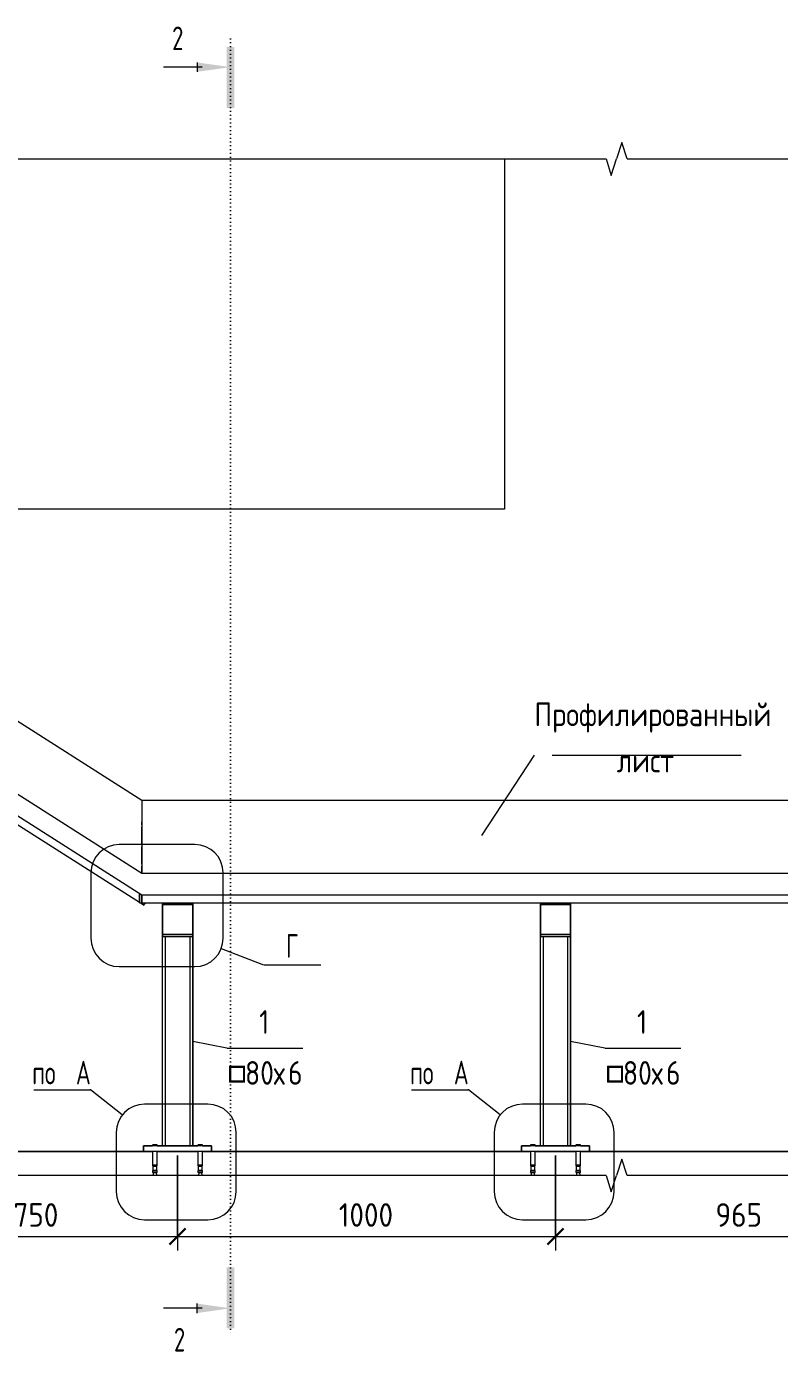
# Model space of a CAD drawing. Header units: millimetres. Extents: x 37710 to 88439, y -33428 to 33849.
# Drawn here: x 67563 to 69555, y -1329 to 2177 of the extents above; entities that cross this region are included whole.
import ezdxf

# ---------------------------------------------------------------- set-up
doc = ezdxf.new("R2010")
doc.units = ezdxf.units.MM
doc.linetypes.add('04 Пунктир 10мм', pattern=[10, 0, -10])
for name, color, linetype, lineweight in [('AA_Dim', 7, 'Continuous', 9), ('AA_Dim-25', 7, 'Continuous', 9), ('AA_Oformlenie', 7, 'Continuous', 9), ('AA_Razrez', 7, 'Continuous', 9), ('AA_Vinoska', 7, 'Continuous', 9), ('AF_Balki', 7, 'Continuous', 20), ('AF_Pokritie', 7, 'Continuous', 9), ('AF_Stena_Опалубка', 253, 'Continuous', 20), ('Gen_Fragment', 7, 'Continuous', 9), ('KR_Colonna_KG', 7, 'Continuous', 20), ('KR_Detal', 7, 'Continuous', 20)]:
    doc.layers.add(name, color=color, linetype=linetype, lineweight=lineweight)
doc.styles.add('ISOCPEUR_1', font='isocpeur.ttf', dxfattribs={"width": 0.9, "height": 62.5})
doc.styles.add('ISOCPEUR_2', font='isocpeur.ttf', dxfattribs={"width": 0.85, "height": 62.5})
doc.styles.add('ISOCPEUR_3', font='isocpeur.ttf', dxfattribs={"width": 0.85, "height": 62.5})
doc.styles.add('ISOCPEUR_4', font='isocpeur.ttf', dxfattribs={"width": 0.7, "height": 62.5})
doc.dimstyles.new('01_Точн_3_знака__непрозр__1', dxfattribs={"dimscale": 304.8, "dimtxt": 62.248823, "dimasz": 0.139436, "dimexe": 0.123031, "dimexo": 0.082021, "dimgap": 0.020505, "dimtad": 1, "dimdec": 3, "dimrnd": 0.001, "dimdsep": 46, "dimtxsty": 'ISOCPEUR_1', "dimblk1": 'OBLIQUE', "dimblk2": 'OBLIQUE', "dimsah": 1, "dimcen": 0.09, "dimdle": 0.123031, "dimazin": 0, "dimtfac": 1, "dimtdec": 4, "dimtix": 1, "dimtmove": 0, "dimatfit": 3, "dimfxl": 1, "dimtvp": 1, "dimtfill": 1, "dimtolj": 1, "dimtzin": 0, "dimlwd": 18, "dimlwe": 18, "dimarcsym": 2})

# ---------------------------------------------------------------- blocks, each defined once
blk = doc.blocks.new('243_Профиль гнутый сварной квадратный _НесКол_2ур_ - 80х6-3831528-Разрез 1 Опл1')
at = {"layer": 'KR_Colonna_KG', "lineweight": 9}
for p, q in [((-42573.1, -231), (-42573.1, -785)), ((-42507.1, -785), (-42507.1, -231))]:
    blk.add_line(p, q, dxfattribs=at)
blk = doc.blocks.new('354_Прокат Лист _НесКаркас_РабПлоск_ - 354_Прокат Лист _НесКаркас_РабПлоск_-3812820-Разрез 1 Опл1')
at = {"layer": 'AF_Balki'}
for p, q in [((-44130.1, -785), (-44130.1, -800)), ((-44130.1, -800), (-44130.1, -785)), ((-44130.1, -785), (-44106.1, -785)), ((-43950.1, -785), (-44130.1, -785)), ((-44106.1, -800), (-44130.1, -800)), ((-43950.1, -800), (-44130.1, -800)), ((-44094.1, -785), (-43986.1, -785)), ((-43986.1, -800), (-44094.1, -800)), ((-43974.1, -785), (-43950.1, -785)), ((-43950.1, -800), (-43974.1, -800)), ((-43950.1, -785), (-43950.1, -800)), ((-43950.1, -800), (-43950.1, -785))]:
    blk.add_line(p, q, dxfattribs=at)
blk = doc.blocks.new('354_Анкер клиновой _СоедНесК_РабПлоск_ - M12x120_20-V40-Разрез 1 Опл1')
at = {"layer": 'KR_Detal'}
for p, q in [((-42486.1, -782.5), (-42486.1, -785)), ((-42486.1, -782.5), (-42474.1, -782.5)), ((-42486.1, -800), (-42486.1, -835.9)), ((-42478.8, -782.5), (-42485.9, -782.5)), ((-42474.3, -782.5), (-42478.5, -782.5)), ((-42474.1, -785), (-42474.1, -782.5)), ((-42474.1, -835.9), (-42474.1, -800)), ((-42486.1, -835.9), (-42485.5, -838.3)), ((-42479, -835.9), (-42486.1, -835.9)), ((-42486.1, -835.9), (-42474.1, -835.9)), ((-42485.5, -838.3), (-42485.5, -850.5)), ((-42474.7, -838.3), (-42485.5, -838.3)), ((-42485.5, -838.3), (-42474.7, -838.3)), ((-42474.1, -835.9), (-42478.8, -835.9)), ((-42474.7, -838.3), (-42474.1, -835.9)), ((-42474.7, -850.5), (-42474.7, -838.3)), ((-42486.1, -850.5), (-42486.1, -855.3)), ((-42486.1, -850.5), (-42474.1, -850.5)), ((-42474.1, -855.3), (-42486.1, -855.3)), ((-42478.8, -850.5), (-42485.9, -850.5)), ((-42485.9, -855.3), (-42478.8, -855.3)), ((-42478.8, -850.5), (-42485.3, -850.5)), ((-42485.3, -850.5), (-42478.8, -850.5)), ((-42484.3, -855.3), (-42484.8, -863.1)), ((-42484.1, -855.3), (-42479, -855.3)), ((-42479, -855.3), (-42484.1, -855.3)), ((-42478.8, -855.3), (-42476, -855.3)), ((-42476, -855.3), (-42478.8, -855.3)), ((-42474.8, -850.5), (-42478.7, -850.5)), ((-42478.7, -850.5), (-42474.8, -850.5)), ((-42474.3, -850.5), (-42478.5, -850.5)), ((-42478.5, -855.3), (-42474.3, -855.3)), ((-42475.3, -863.1), (-42475.9, -855.3)), ((-42474.1, -855.3), (-42474.1, -850.5))]:
    blk.add_line(p, q, dxfattribs=at)
blk = doc.blocks.new('354_Анкер клиновой _СоедНесК_РабПлоск_ - M12x120_20-3789180-Разрез 1 Опл1')
at = {"layer": 'KR_Detal'}
for p, q in [((-43986.1, -782.5), (-43986.1, -785)), ((-43986.1, -782.5), (-43974.1, -782.5)), ((-43986.1, -800), (-43986.1, -835.9)), ((-43974.3, -782.5), (-43985.9, -782.5)), ((-43974.1, -785), (-43974.1, -782.5)), ((-43974.1, -835.9), (-43974.1, -800)), ((-43986.1, -835.9), (-43985.5, -838.3)), ((-43974.1, -835.9), (-43986.1, -835.9)), ((-43986.1, -835.9), (-43974.1, -835.9)), ((-43985.5, -838.3), (-43985.5, -850.5)), ((-43974.7, -838.3), (-43985.5, -838.3)), ((-43985.5, -838.3), (-43974.7, -838.3)), ((-43974.7, -838.3), (-43974.1, -835.9)), ((-43974.7, -850.5), (-43974.7, -838.3)), ((-43986.1, -850.5), (-43986.1, -855.3)), ((-43986.1, -850.5), (-43974.1, -850.5)), ((-43974.1, -855.3), (-43986.1, -855.3)), ((-43974.3, -850.5), (-43985.9, -850.5)), ((-43985.9, -855.3), (-43974.3, -855.3)), ((-43974.8, -850.5), (-43985.3, -850.5)), ((-43985.3, -850.5), (-43974.8, -850.5)), ((-43984.3, -855.3), (-43984.8, -863.1)), ((-43984.1, -855.3), (-43976, -855.3)), ((-43976, -855.3), (-43984.1, -855.3)), ((-43975.3, -863.1), (-43975.9, -855.3)), ((-43974.1, -855.3), (-43974.1, -850.5))]:
    blk.add_line(p, q, dxfattribs=at)
blk = doc.blocks.new('354_Анкер клиновой _СоедНесК_РабПлоск_ - M12x120_20-V41-Разрез 1 Опл1')
at = {"layer": 'KR_Detal'}
for p, q in [((-42486.1, -782.5), (-42486.1, -785)), ((-42486.1, -800), (-42486.1, -835.9)), ((-42478.8, -782.5), (-42485.9, -782.5)), ((-42485.9, -782.5), (-42478.8, -782.5)), ((-42474.3, -782.5), (-42478.5, -782.5)), ((-42478.5, -782.5), (-42474.3, -782.5)), ((-42474.1, -785), (-42474.1, -782.5)), ((-42474.1, -835.9), (-42474.1, -800)), ((-42486.1, -835.9), (-42485.5, -838.3)), ((-42479, -835.9), (-42486.1, -835.9)), ((-42486.1, -835.9), (-42479, -835.9)), ((-42485.5, -838.3), (-42485.5, -850.5)), ((-42474.7, -838.3), (-42485.5, -838.3)), ((-42485.5, -838.3), (-42474.7, -838.3)), ((-42474.1, -835.9), (-42478.8, -835.9)), ((-42478.8, -835.9), (-42474.1, -835.9)), ((-42474.7, -838.3), (-42474.1, -835.9)), ((-42474.7, -850.5), (-42474.7, -838.3)), ((-42486.1, -850.5), (-42486.1, -855.3)), ((-42478.8, -850.5), (-42485.9, -850.5)), ((-42485.9, -850.5), (-42478.8, -850.5)), ((-42478.8, -855.3), (-42485.9, -855.3)), ((-42485.9, -855.3), (-42478.8, -855.3)), ((-42478.8, -850.5), (-42485.3, -850.5)), ((-42485.3, -850.5), (-42478.8, -850.5)), ((-42484.3, -855.3), (-42484.8, -863.1)), ((-42484.1, -855.3), (-42479, -855.3)), ((-42479, -855.3), (-42484.1, -855.3)), ((-42478.8, -855.3), (-42476, -855.3)), ((-42476, -855.3), (-42478.8, -855.3)), ((-42474.8, -850.5), (-42478.7, -850.5)), ((-42478.7, -850.5), (-42474.8, -850.5)), ((-42474.3, -850.5), (-42478.5, -850.5)), ((-42478.5, -850.5), (-42474.3, -850.5)), ((-42474.3, -855.3), (-42478.5, -855.3)), ((-42478.5, -855.3), (-42474.3, -855.3)), ((-42475.3, -863.1), (-42475.9, -855.3)), ((-42474.1, -855.3), (-42474.1, -850.5))]:
    blk.add_line(p, q, dxfattribs=at)
blk = doc.blocks.new('354_Анкер клиновой _СоедНесК_РабПлоск_ - M12x120_20-V36-Разрез 1 Опл1')
at = {"layer": 'KR_Detal'}
for p, q in [((-43986.1, -782.5), (-43986.1, -785)), ((-43986.1, -800), (-43986.1, -835.9)), ((-43974.3, -782.5), (-43985.9, -782.5)), ((-43985.9, -782.5), (-43974.3, -782.5)), ((-43974.1, -785), (-43974.1, -782.5)), ((-43974.1, -835.9), (-43974.1, -800)), ((-43986.1, -835.9), (-43985.5, -838.3)), ((-43974.1, -835.9), (-43986.1, -835.9)), ((-43986.1, -835.9), (-43974.1, -835.9)), ((-43985.5, -838.3), (-43985.5, -850.5)), ((-43974.7, -838.3), (-43985.5, -838.3)), ((-43985.5, -838.3), (-43974.7, -838.3)), ((-43974.7, -838.3), (-43974.1, -835.9)), ((-43974.7, -850.5), (-43974.7, -838.3)), ((-43986.1, -850.5), (-43986.1, -855.3)), ((-43974.3, -850.5), (-43985.9, -850.5)), ((-43985.9, -850.5), (-43974.3, -850.5)), ((-43974.3, -855.3), (-43985.9, -855.3)), ((-43985.9, -855.3), (-43974.3, -855.3)), ((-43974.8, -850.5), (-43985.3, -850.5)), ((-43985.3, -850.5), (-43974.8, -850.5)), ((-43984.3, -855.3), (-43984.8, -863.1)), ((-43984.1, -855.3), (-43976, -855.3)), ((-43976, -855.3), (-43984.1, -855.3)), ((-43975.3, -863.1), (-43975.9, -855.3)), ((-43974.1, -855.3), (-43974.1, -850.5))]:
    blk.add_line(p, q, dxfattribs=at)
blk = doc.blocks.new('253_Профиль гнутый сварной квадратный _НесКаркас_Балка_ - 80х6-3860705-Разрез 1 Опл1')
at = {"layer": 'AF_Balki'}
for p, q in [((-42580.1, -142), (-42580.1, -145.4)), ((-42580.1, -142), (-42580.1, -225)), ((-42500.1, -145.4), (-42580.1, -145.4)), ((-42580.1, -145.4), (-42580.1, -225)), ((-42500.1, -225), (-42500.1, -142)), ((-42500.1, -142), (-42500.1, -145.4)), ((-42500.1, -225), (-42500.1, -145.4))]:
    blk.add_line(p, q, dxfattribs=at)
blk = doc.blocks.new('354_Прокат Лист _НесКаркас_РабПлоск_ - 354_Прокат Лист _НесКаркас_РабПлоск_-V53-Разрез 1 Опл1')
at = {"layer": 'AF_Balki'}
for p, q in [((-42580.1, -225), (-42580.1, -231)), ((-42580.1, -231), (-42580.1, -225)), ((-42580.1, -231), (-42500.1, -231)), ((-42580.1, -231), (-42500.1, -231)), ((-42500.1, -225), (-42500.1, -231)), ((-42500.1, -231), (-42500.1, -225))]:
    blk.add_line(p, q, dxfattribs=at)
blk = doc.blocks.new('354_Прокат Лист _НесКаркас_РабПлоск_ - 354_Прокат Лист _НесКаркас_РабПлоск_-V55-Разрез 1 Опл1')
at = {"layer": 'AF_Balki'}
for p, q in [((-42632.2, -142), (-42634.1, -144.9)), ((-42634.1, -144.9), (-42629, -148.1)), ((-42629, -148.1), (-42625.1, -142))]:
    blk.add_line(p, q, dxfattribs=at)
blk = doc.blocks.new('354_Прокат Лист _НесКаркас_РабПлоск_ - 354_Прокат Лист _НесКаркас_РабПлоск_-V57-Разрез 1 Опл1')
at = {"layer": 'AF_Balki'}
for p, q in [((-42635.1, 58.7), (-42635.1, 18.9)), ((-42635.1, 54.3), (-42635.1, 58.7)), ((-42635.1, 14.6), (-42635.1, 54.3)), ((-42635.1, 18.9), (-42635.1, 14.6))]:
    blk.add_line(p, q, dxfattribs=at)
blk = doc.blocks.new('354_Прокат Лист _НесКаркас_РабПлоск_ - 354_Прокат Лист _НесКаркас_РабПлоск_-V58-Разрез 1 Опл1')
at = {"layer": 'AF_Balki'}
for p, q in [((-42635.1, -45.7), (-42635.1, -64)), ((-42635.1, -50.1), (-42635.1, -45.7)), ((-42635.1, -64), (-42635.1, -50.1))]:
    blk.add_line(p, q, dxfattribs=at)
blk = doc.blocks.new('354_Прокат Лист _НесКаркас_РабПлоск_ - 354_Прокат Лист _НесКаркас_РабПлоск_-V59-Разрез 1 Опл1')
at = {"layer": 'AF_Balki'}
for p, q in [((-42641.1, -137.7), (-42641.1, -117.2)), ((-42641.1, -117.2), (-42641.1, -142)), ((-42641.1, -142), (-42641.1, -137.7)), ((-42635.1, -121), (-42635.1, -137.7)), ((-42635.1, -142), (-42635.1, -121)), ((-42635.1, -137.7), (-42635.1, -142)), ((-42641.1, -142), (-42635.1, -142))]:
    blk.add_line(p, q, dxfattribs=at)
blk = doc.blocks.new('354_Прокат Лист _НесКаркас_РабПлоск_ - 354_Прокат Лист _НесКаркас_РабПлоск_-V61-Разрез 1 Опл1')
at = {"layer": 'AF_Balki'}
for p, q in [((-42580.1, -146.1), (-42580.1, -145.4)), ((-42580.1, -145.4), (-42500.1, -145.4)), ((-42580.1, -225.6), (-42580.1, -146.1)), ((-42580.1, -146.1), (-42500.1, -146.1)), ((-42500.1, -145.4), (-42500.1, -146.1)), ((-42500.1, -146.1), (-42500.1, -225.6)), ((-42500.1, -225.6), (-42580.1, -225.6))]:
    blk.add_line(p, q, dxfattribs=at)
blk = doc.blocks.new('011_Прямоугольник обрыва _ЭлУзла_ - 011_Прямоугольник обрыва _ЭлУзла_-3837963-Разрез 1 Опл1')
at = {"layer": 'AA_Oformlenie'}
for p, q in [((-44557.8, 1826.2), (-41406.4, 1826.2)), ((-41350.8, 1826.2), (-38200.1, 1826.2)), ((-41406.4, -863.1), (-44557.8, -863.1)), ((-38200.1, -863.1), (-41350.8, -863.1))]:
    blk.add_line(p, q, dxfattribs=at)
blk = doc.blocks.new('DIMBLOCK37-Разрез 1 Опл1')
at = {"layer": 'AA_Dim-25', "lineweight": 18}
for p, q in [((67212.7, -810), (67212.7, -1061.9)), ((67212.7, -1024.4), (67212.7, -810)), ((67962.7, -810), (67962.7, -1061.9)), ((67962.7, -1024.4), (67962.7, -810)), ((67212.7, -1024.4), (67962.7, -1024.4))]:
    blk.add_line(p, q, dxfattribs=at)
at = {"layer": 'AA_Dim-25', "lineweight": 30}
for p, q in [((67212.7, -1024.4), (67234, -1003.2)), ((67962.7, -1024.4), (67984, -1003.2)), ((67212.7, -1024.4), (67191.5, -1045.7)), ((67962.7, -1024.4), (67941.5, -1045.7))]:
    blk.add_line(p, q, dxfattribs=at)
at = {"layer": 'AA_Dim-25', "color": 0, "lineweight": 18, "insert": (67528.4, -936.5), "char_height": 62.5, "width": 142.215, "attachment_point": 1, "line_spacing_factor": 1.149209, "style": 'ISOCPEUR_1', "bg_fill": 3, "box_fill_scale": 1.25, "bg_fill_color": 256, "bg_fill_true_color": 13158600, "bg_fill_transparency": 0}
blk.add_mtext('750', dxfattribs=at)
blk = doc.blocks.new('_Oblique')
at = {"color": 0, "linetype": 'ByBlock', "lineweight": -2}
blk.add_line((-0.5, -0.5), (0.5, 0.5), dxfattribs=at)
blk = doc.blocks.new('DIMBLOCK38-Разрез 1 Опл1')
at = {"layer": 'AA_Dim-25', "lineweight": 18}
for p, q in [((67962.7, -810), (67962.7, -1061.9)), ((67962.7, -1024.4), (67962.7, -810)), ((68962.7, -810), (68962.7, -1061.9)), ((68962.7, -1024.4), (68962.7, -810)), ((67962.7, -1024.4), (68962.7, -1024.4))]:
    blk.add_line(p, q, dxfattribs=at)
at = {"layer": 'AA_Dim-25', "lineweight": 30}
for p, q in [((67962.7, -1024.4), (67984, -1003.2)), ((68962.7, -1024.4), (68984, -1003.2)), ((67962.7, -1024.4), (67941.5, -1045.7)), ((68962.7, -1024.4), (68941.5, -1045.7))]:
    blk.add_line(p, q, dxfattribs=at)
at = {"layer": 'AA_Dim-25', "color": 0, "lineweight": 18, "insert": (68389.1, -936.5), "char_height": 62.5, "width": 176.691, "attachment_point": 1, "line_spacing_factor": 1.149209, "style": 'ISOCPEUR_1', "bg_fill": 3, "box_fill_scale": 1.25, "bg_fill_color": 256, "bg_fill_true_color": 13158600, "bg_fill_transparency": 0}
blk.add_mtext('1000', dxfattribs=at)
blk = doc.blocks.new('DIMBLOCK39-Разрез 1 Опл1')
at = {"layer": 'AA_Dim-25', "lineweight": 18}
for p, q in [((68962.7, -810), (68962.7, -1061.9)), ((68962.7, -1024.4), (68962.7, -810)), ((68962.7, -1024.4), (69927.7, -1024.4)), ((69927.7, -1019.4), (69927.7, -1061.9)), ((69927.7, -1024.4), (69927.7, -1019.4))]:
    blk.add_line(p, q, dxfattribs=at)
at = {"layer": 'AA_Dim-25', "lineweight": 30}
for p, q in [((68962.7, -1024.4), (68984, -1003.2)), ((69927.7, -1024.4), (69949, -1003.2)), ((68962.7, -1024.4), (68941.5, -1045.7)), ((69927.7, -1024.4), (69906.5, -1045.7))]:
    blk.add_line(p, q, dxfattribs=at)
at = {"layer": 'AA_Dim-25', "color": 0, "lineweight": 18, "insert": (69385.9, -936.5), "char_height": 62.5, "width": 142.215, "attachment_point": 1, "line_spacing_factor": 1.149209, "style": 'ISOCPEUR_1', "bg_fill": 3, "box_fill_scale": 1.25, "bg_fill_color": 256, "bg_fill_true_color": 13158600, "bg_fill_transparency": 0}
blk.add_mtext('965', dxfattribs=at)
blk = doc.blocks.new('044_М_Универсальная с полкой - Марка-3031129-Разрез 1 Опл1')
at = {"layer": 'AA_Vinoska'}
blk.add_line((-41549.3, 248.7), (-41049.3, 248.7), dxfattribs=at)
blk = doc.blocks.new('Вид узла - Номер узла 6мм-393529-Разрез 1 Опл1')
at = {"layer": 'Gen_Fragment'}
blk.add_line((-39323.4, -653.9), (-39173.4, -653.9), dxfattribs=at)
blk = doc.blocks.new('043_М_КолонныКМ - Позиция_дп8-3816201-Разрез 1 Опл1')
at = {"layer": 'AA_Vinoska'}
blk.add_line((-43908.9, -151.5), (-43708.9, -151.5), dxfattribs=at)
blk = doc.blocks.new('Разрез - Номер узла_ сзади-394133-Разрез 1 Опл1')
at = {"layer": 'AA_Razrez'}
for points in [[(-42390, -1106.4), (-42409.9, -1106.4), (-42409.9, -1267.8), (-42390, -1267.8)], [(-42488.4, -1202.3), (-42488.4, -1227.1), (-42400.1, -1214.7)]]:
    blk.add_hatch(color=256, dxfattribs=at).paths.add_polyline_path(points)
for p, q in [((-42475.1, -1214.7), (-42577.5, -1214.7)), ((-42488.4, -1227.1), (-42488.4, -1202.3))]:
    blk.add_line(p, q, dxfattribs=at)
blk = doc.blocks.new('Разрез - Номер узла_ спереди-394134-Разрез 1 Опл1')
at = {"layer": 'AA_Razrez'}
for points in [[(-42390, 1961), (-42409.9, 1961), (-42409.9, 2122.4), (-42390, 2122.4)], [(-42488.4, 2056.8), (-42488.4, 2081.6), (-42400.1, 2069.2)]]:
    blk.add_hatch(color=256, dxfattribs=at).paths.add_polyline_path(points)
for p, q in [((-42475.1, 2069.2), (-42577.5, 2069.2)), ((-42488.4, 2081.6), (-42488.4, 2056.8))]:
    blk.add_line(p, q, dxfattribs=at)

msp = doc.modelspace()

# ---------------------------------------------------------------- linework, layer by layer
at = {"layer": 'AA_Vinoska'}
for p, q in [((69137.9297, 1869.479), (69123.8525, 1826.154)), ((69152.0068, 1826.154), (69137.9297, 1869.479)), ((69096.3525, 1826.154), (69110.1025, 1782.8527)), ((69110.1025, 1782.8527), (69123.8525, 1826.154)), ((68767.649, 36.2916), (68906.7687, 248.7081)), ((68002.7047, -508), (68093.3119, -525.9589)), ((69002.7047, -508), (69093.3119, -525.9589)), ((69137.9297, -819.8071), (69123.8525, -863.1322)), ((69152.0068, -863.1322), (69137.9297, -819.8071)), ((69096.3525, -863.1322), (69110.1025, -906.4335)), ((69110.1025, -906.4335), (69123.8525, -863.1322))]:
    msp.add_line(p, q, dxfattribs=at)
at = {"layer": 'AF_Balki'}
for p, q in [((67264.3349, 240.055), (67861.7047, -140.4761)), ((67867.7047, 54.3242), (67867.7047, 58.6927)), ((67867.7047, 58.6927), (67867.7047, 18.932)), ((67867.7047, 14.5634), (67867.7047, 54.3242)), ((67867.7047, 54.2798), (67867.7047, 50.785)), ((67867.7047, 22.4712), (67867.7047, 54.2798)), ((67867.7047, 50.785), (67867.7047, 18.9764)), ((67867.7047, 18.9764), (67867.7047, 22.4712)), ((67867.7047, 18.932), (67867.7047, 14.5634)), ((67867.7047, 2.127), (67867.7047, 6.4956)), ((67867.7047, 6.4956), (67867.7047, -33.2651)), ((67867.7047, -37.6337), (67867.7047, 2.127)), ((67867.7047, 2.0827), (67867.7047, -1.4122)), ((67867.7047, -29.7259), (67867.7047, 2.0827)), ((67867.7047, -1.4122), (67867.7047, -33.2208)), ((67867.7047, -33.2208), (67867.7047, -29.7259)), ((67867.7047, -33.2651), (67867.7047, -37.6337)), ((67867.7047, -50.0701), (67867.7047, -45.7016)), ((67867.7047, -45.7016), (67867.7047, -64.0067)), ((67867.7047, -64.0067), (67867.7047, -50.0701)), ((67867.7047, -50.1145), (67867.7047, -53.6093)), ((67867.7047, -64.0067), (67867.7047, -50.1145)), ((67867.7047, -53.6093), (67867.7047, -64.0067)), ((67867.7047, -142.0251), (67867.7047, -121.0067)), ((67867.7047, -121.0067), (67867.7047, -137.6566)), ((67867.7047, -121.0067), (67867.7047, -137.6122)), ((67867.7047, -134.1174), (67867.7047, -121.0067)), ((67867.7047, -137.6122), (67867.7047, -134.1174)), ((67867.7047, -137.6566), (67867.7047, -142.0251)), ((67864.1364, -142.0251), (67868.6795, -144.9191)), ((67867.7047, -142.0251), (72022.7047, -142.0251)), ((67870.523, -142.0251), (67868.6795, -144.9191)), ((67868.6795, -144.9191), (67870.523, -142.0251)), ((68922.7047, -142.0251), (68922.7047, -224.9607)), ((68922.7047, -142.0279), (68922.7047, -145.4393)), ((69002.7047, -145.4393), (68922.7047, -145.4393)), ((68922.7047, -145.4393), (68922.7047, -224.9607)), ((69002.7047, -224.9607), (69002.7047, -142.0251)), ((69002.7047, -142.0279), (69002.7047, -145.4393)), ((69002.7047, -224.9607), (69002.7047, -145.4393))]:
    msp.add_line(p, q, dxfattribs=at)
at = {"layer": 'AF_Pokritie'}
for p, q in [((66272.7047, 1145.9), (67867.7047, 129.4596)), ((67867.7047, -64.0067), (66272.7047, 952.4336)), ((66272.7047, 895.4336), (67867.7047, -121.0067)), ((67867.7047, 129.4596), (72172.7047, 129.4596)), ((72172.7047, -64.0067), (67867.7047, -64.0067)), ((67867.7047, -121.0067), (72172.7047, -121.0067))]:
    msp.add_line(p, q, dxfattribs=at)
at = {"layer": 'AF_Pokritie', "lineweight": 20}
for p, q in [((67867.7047, 129.4596), (67867.7047, -64.0067)), ((67867.7047, 64.6732), (67867.7047, 72.4596)), ((67867.7047, 12.4562), (67867.7047, 59.4872)), ((67867.7047, -39.7599), (67867.7047, 7.2771)), ((67867.7047, -64.0067), (67867.7047, -44.9259))]:
    msp.add_line(p, q, dxfattribs=at)
at = {"layer": 'AF_Stena_Опалубка'}
for p, q in [((68827.7047, 1826.154), (68827.7047, 900)), ((68827.7047, 900), (67057.7047, 900)), ((71822.7047, -800), (65945.0003, -800)), ((67278.7047, -800), (67896.7047, -800)), ((67908.7047, -800), (68016.7047, -800)), ((68028.7047, -800), (68896.7047, -800)), ((68908.7047, -800), (69016.7047, -800)), ((69028.7047, -800), (69896.7047, -800))]:
    msp.add_line(p, q, dxfattribs=at)
at = {"layer": 'Gen_Fragment'}
for p, q in [((68008.313, 12.4548), (67808.5353, 12.4548)), ((67733.5353, -62.5452), (67733.5353, -235.618)), ((68083.313, -235.618), (68083.313, -62.5452)), ((68078.2447, -262.7208), (68189.8517, -305.9754)), ((67808.5353, -310.618), (68008.313, -310.618)), ((68189.8517, -305.9754), (68190.346, -305.9754)), ((67732.1719, -636.9466), (67730.8275, -636.9466)), ((67816.3054, -703.1173), (67732.1719, -636.9466)), ((68732.1719, -636.9466), (68730.8275, -636.9466)), ((68816.3054, -703.1173), (68732.1719, -636.9466)), ((68042.8674, -674.4824), (67875.2569, -674.4824)), ((69042.8674, -674.4824), (68875.2569, -674.4824))]:
    msp.add_line(p, q, dxfattribs=at)
for centre, start, end in [((67808.5353, -62.5452), 90, 180), ((68008.313, -62.5452), 0, 90), ((67808.5353, -235.618), 180, 270), ((68008.313, -235.618), 270, 0), ((67875.2569, -749.4824), 90, 180), ((68042.8674, -749.4824), 0, 90), ((68875.2569, -749.4824), 90, 180), ((69042.8674, -749.4824), 0, 90)]:
    msp.add_arc(centre, 75, start, end, dxfattribs=at)
at = {"layer": 'KR_Colonna_KG'}
for p, q in [((68002.7047, -231), (67922.7047, -231)), ((67922.7047, -231), (68002.7047, -231)), ((67922.7047, -785), (67922.7047, -231)), ((67922.7047, -785), (67922.7047, -231)), ((67996.7047, -231), (67928.7047, -231)), ((67928.7047, -231), (67996.7047, -231)), ((68002.7047, -231), (68002.7047, -785)), ((68002.7047, -785), (68002.7047, -231)), ((69002.7047, -231), (68922.7047, -231)), ((68922.7047, -231), (69002.7047, -231)), ((68922.7047, -785), (68922.7047, -231)), ((68922.7047, -785), (68922.7047, -231)), ((68996.7047, -231), (68928.7047, -231)), ((68928.7047, -231), (68996.7047, -231)), ((69002.7047, -231), (69002.7047, -785)), ((69002.7047, -785), (69002.7047, -231)), ((68002.7047, -785), (67922.7047, -785)), ((67922.7047, -785), (68002.7047, -785)), ((67996.7047, -785), (67928.7047, -785)), ((67928.7047, -785), (67996.7047, -785)), ((69002.7047, -785), (68922.7047, -785)), ((68922.7047, -785), (69002.7047, -785)), ((68996.7047, -785), (68928.7047, -785)), ((68928.7047, -785), (68996.7047, -785))]:
    msp.add_line(p, q, dxfattribs=at)

# ---------------------------------------------------------------- block references
at = {"layer": 'AA_Oformlenie'}
msp.add_blockref('011_Прямоугольник обрыва _ЭлУзла_ - 011_Прямоугольник обрыва _ЭлУзла_-3837963-Разрез 1 Опл1', (110502.7663, 0), dxfattribs=at)
at = {"layer": 'AA_Razrez'}
for name in ['Разрез - Номер узла_ спереди-394134-Разрез 1 Опл1', 'Разрез - Номер узла_ сзади-394133-Разрез 1 Опл1']:
    msp.add_blockref(name, (110502.7663, 0), dxfattribs=at)
at = {"layer": 'AA_Vinoska'}
for name, p in [('044_М_Универсальная с полкой - Марка-3031129-Разрез 1 Опл1', (110502.7663, 0)), ('043_М_КолонныКМ - Позиция_дп8-3816201-Разрез 1 Опл1', (112002.7663, -374.5)), ('043_М_КолонныКМ - Позиция_дп8-3816201-Разрез 1 Опл1', (113002.7663, -374.5))]:
    msp.add_blockref(name, p, dxfattribs=at)
at = {"layer": 'AF_Balki'}
for name, p in [('354_Прокат Лист _НесКаркас_РабПлоск_ - 354_Прокат Лист _НесКаркас_РабПлоск_-V57-Разрез 1 Опл1', (110502.7663, 0)), ('354_Прокат Лист _НесКаркас_РабПлоск_ - 354_Прокат Лист _НесКаркас_РабПлоск_-V57-Разрез 1 Опл1', (110502.7663, -52.1971)), ('354_Прокат Лист _НесКаркас_РабПлоск_ - 354_Прокат Лист _НесКаркас_РабПлоск_-V58-Разрез 1 Опл1', (110502.7663, 0)), ('354_Прокат Лист _НесКаркас_РабПлоск_ - 354_Прокат Лист _НесКаркас_РабПлоск_-V59-Разрез 1 Опл1', (110502.7663, 0)), ('354_Прокат Лист _НесКаркас_РабПлоск_ - 354_Прокат Лист _НесКаркас_РабПлоск_-V55-Разрез 1 Опл1', (110502.7663, 0)), ('253_Профиль гнутый сварной квадратный _НесКаркас_Балка_ - 80х6-3860705-Разрез 1 Опл1', (110502.7663, 0)), ('354_Прокат Лист _НесКаркас_РабПлоск_ - 354_Прокат Лист _НесКаркас_РабПлоск_-V61-Разрез 1 Опл1', (110502.7663, 0)), ('354_Прокат Лист _НесКаркас_РабПлоск_ - 354_Прокат Лист _НесКаркас_РабПлоск_-V61-Разрез 1 Опл1', (111502.7663, 0)), ('354_Прокат Лист _НесКаркас_РабПлоск_ - 354_Прокат Лист _НесКаркас_РабПлоск_-V53-Разрез 1 Опл1', (110502.7663, 0)), ('354_Прокат Лист _НесКаркас_РабПлоск_ - 354_Прокат Лист _НесКаркас_РабПлоск_-V53-Разрез 1 Опл1', (111502.7663, 0)), ('354_Прокат Лист _НесКаркас_РабПлоск_ - 354_Прокат Лист _НесКаркас_РабПлоск_-3812820-Разрез 1 Опл1', (112002.7663, 0)), ('354_Прокат Лист _НесКаркас_РабПлоск_ - 354_Прокат Лист _НесКаркас_РабПлоск_-3812820-Разрез 1 Опл1', (113002.7663, 0))]:
    msp.add_blockref(name, p, dxfattribs=at)
at = {"layer": 'Gen_Fragment'}
for p in [(107514.8554, 347.9188), (106905.3369, 16.9476), (107905.3369, 16.9476)]:
    msp.add_blockref('Вид узла - Номер узла 6мм-393529-Разрез 1 Опл1', p, dxfattribs=at)
at = {"layer": 'KR_Colonna_KG', "lineweight": 9}
for p in [(110502.7663, 0), (111502.7663, 0)]:
    msp.add_blockref('243_Профиль гнутый сварной квадратный _НесКол_2ур_ - 80х6-3831528-Разрез 1 Опл1', p, dxfattribs=at)
at = {"layer": 'KR_Detal'}
for name, p in [('354_Анкер клиновой _СоедНесК_РабПлоск_ - M12x120_20-3789180-Разрез 1 Опл1', (111882.7663, 0)), ('354_Анкер клиновой _СоедНесК_РабПлоск_ - M12x120_20-V36-Разрез 1 Опл1', (111882.7663, 0)), ('354_Анкер клиновой _СоедНесК_РабПлоск_ - M12x120_20-V40-Разрез 1 Опл1', (110502.7663, 0)), ('354_Анкер клиновой _СоедНесК_РабПлоск_ - M12x120_20-V41-Разрез 1 Опл1', (110502.7663, 0)), ('354_Анкер клиновой _СоедНесК_РабПлоск_ - M12x120_20-3789180-Разрез 1 Опл1', (112882.7663, 0)), ('354_Анкер клиновой _СоедНесК_РабПлоск_ - M12x120_20-V36-Разрез 1 Опл1', (112882.7663, 0)), ('354_Анкер клиновой _СоедНесК_РабПлоск_ - M12x120_20-3789180-Разрез 1 Опл1', (113002.7663, 0)), ('354_Анкер клиновой _СоедНесК_РабПлоск_ - M12x120_20-V36-Разрез 1 Опл1', (113002.7663, 0))]:
    msp.add_blockref(name, p, dxfattribs=at)

# ---------------------------------------------------------------- texts
at = {"layer": 'AA_Razrez', "char_height": 62.5, "width": 37.879734, "attachment_point": 1, "style": 'ISOCPEUR_4'}
for insert in [(67948.1829, 2176.6877), (67952.9765, -1266.4612)]:
    msp.add_mtext('\\fISOCPEUR|b0|i0|c204|p34|;\\W.7;2', dxfattribs=dict(at, insert=insert))
at = {"layer": 'AA_Vinoska', "char_height": 62.5, "attachment_point": 1}
for s, insert, width, style in [('Профилированный', (68906.7687, 387.9987), 717.20968, 'ISOCPEUR_2'), ('лист', (69124.6366, 265.6289), 189.098039, 'ISOCPEUR_2'), ('\\fISOCPEUR|b0|i0|c204|p34|;\\W.85;1', (68178.4177, -425.8957), 32.368133, 'ISOCPEUR_2'), ('\\fISOCPEUR|b0|i0|c204|p34|;\\W.85;1', (69178.4177, -425.8957), 32.368133, 'ISOCPEUR_2'), ('80', (68141.1022, -560.6369), 91.993641, 'ISOCPEUR_2'), ('\\fISOCPEUR|b0|i0|c204|p34|;\\W.85;6', (68254.9557, -560.6369), 45.99682, 'ISOCPEUR_2'), ('80', (69141.1022, -560.6369), 91.993641, 'ISOCPEUR_2'), ('\\fISOCPEUR|b0|i0|c204|p34|;\\W.85;6', (69254.9557, -560.6369), 45.99682, 'ISOCPEUR_2'), ('\\fISOCPEUR|b0|i0|c130|p34|;\\W.85;□', (68093.3119, -560.6369), 57.921922, 'ISOCPEUR_3'), ('\\fISOCPEUR|b0|i0|c204|p34|;\\W.85;х', (68217.0046, -560.6369), 45.99682, 'ISOCPEUR_2'), ('\\fISOCPEUR|b0|i0|c130|p34|;\\W.85;□', (69093.3119, -560.6369), 57.921922, 'ISOCPEUR_3'), ('\\fISOCPEUR|b0|i0|c204|p34|;\\W.85;х', (69217.0046, -560.6369), 45.99682, 'ISOCPEUR_2')]:
    msp.add_mtext(s, dxfattribs=dict(at, insert=insert, width=width, style=style))
at = {"layer": 'Gen_Fragment', "char_height": 62.5, "attachment_point": 1, "style": 'ISOCPEUR_4'}
for s, insert, width in [('\\fISOCPEUR|b0|i0|c204|p34|;\\W.7;Г', (68249.3524, -224.6055), 37.879734), ('\\fISOCPEUR|b0|i0|c204|p34|;\\W.7; ', (67640.3918, -559.7199), 32.267922), ('\\fISOCPEUR|b0|i0|c204|p34|;\\W.7; ', (67667.0155, -559.7199), 32.267922), ('\\fISOCPEUR|b0|i0|c204|p34|;\\W.7;А', (67693.6392, -559.7199), 47.700406), ('\\fISOCPEUR|b0|i0|c204|p34|;\\W.7; ', (68640.3918, -559.7199), 32.267922), ('\\fISOCPEUR|b0|i0|c204|p34|;\\W.7; ', (68667.0155, -559.7199), 32.267922), ('\\fISOCPEUR|b0|i0|c204|p34|;\\W.7;А', (68693.6392, -559.7199), 47.700406), ('по', (67577.8839, -559.7199), 75.759469), ('по', (68577.8839, -559.7199), 75.759469)]:
    msp.add_mtext(s, dxfattribs=dict(at, insert=insert, width=width))

# ---------------------------------------------------------------- next in the draw order: dimensions: what is measured, and where the dimension line sits
at = {"layer": 'AA_Dim', "lineweight": 18}
dim = msp.add_linear_dim(base=(67962.7047, -1024.4286), p1=(67212.7047, -785), p2=(67962.7047, -785), dimstyle='01_Точн_3_знака__непрозр__1', override={"dimpost": '<>', "dimfxl": 750}, dxfattribs=at)
dim.commit()
dim.dimension.update_dxf_attribs({"geometry": 'DIMBLOCK37-Разрез 1 Опл1', "text_midpoint": (67587.7047, -986.9286)})

# ---------------------------------------------------------------- next in the draw order: linework, layer by layer
at = {"layer": 'Gen_Fragment'}
msp.add_line((67800.2569, -749.4824), (67800.2569, -905.5434), dxfattribs=at)
msp.add_arc((67875.2569, -905.5434), 75, 180, 270, dxfattribs=at)

# ---------------------------------------------------------------- next in the draw order: dimensions: what is measured, and where the dimension line sits
at = {"layer": 'AA_Dim', "lineweight": 18}
dim = msp.add_linear_dim(base=(68962.7047, -1024.4286), p1=(67962.7047, -785), p2=(68962.7047, -785), dimstyle='01_Точн_3_знака__непрозр__1', override={"dimpost": '<>', "dimfxl": 1000}, dxfattribs=at)
dim.commit()
dim.dimension.update_dxf_attribs({"geometry": 'DIMBLOCK38-Разрез 1 Опл1', "text_midpoint": (68462.7047, -986.9286)})

# ---------------------------------------------------------------- next in the draw order: linework, layer by layer
at = {"layer": 'AA_Razrez', "linetype": '04 Пунктир 10мм'}
msp.add_line((68102.7047, 2144.226), (68102.7047, -1289.6766), dxfattribs=at)
at = {"layer": 'Gen_Fragment'}
for p, q in [((68117.8674, -905.5434), (68117.8674, -749.4824)), ((68800.2569, -749.4824), (68800.2569, -905.5434)), ((67875.2569, -980.5434), (68042.8674, -980.5434))]:
    msp.add_line(p, q, dxfattribs=at)
for centre, start, end in [((68042.8674, -905.5434), 270, 0), ((68875.2569, -905.5434), 180, 270)]:
    msp.add_arc(centre, 75, start, end, dxfattribs=at)

# ---------------------------------------------------------------- next in the draw order: dimensions: what is measured, and where the dimension line sits
at = {"layer": 'AA_Dim', "lineweight": 18}
dim = msp.add_linear_dim(base=(69927.7047, -1024.4286), p1=(68962.7047, -785), p2=(69927.7047, -994.3765), dimstyle='01_Точн_3_знака__непрозр__1', override={"dimpost": '<>', "dimfxl": 987.453054}, dxfattribs=at)
dim.commit()
dim.dimension.update_dxf_attribs({"geometry": 'DIMBLOCK39-Разрез 1 Опл1', "text_midpoint": (69445.2047, -986.9286)})

# ---------------------------------------------------------------- next in the draw order: linework, layer by layer
at = {"layer": 'Gen_Fragment'}
for p, q in [((69117.8674, -905.5434), (69117.8674, -749.4824)), ((68875.2569, -980.5434), (69042.8674, -980.5434))]:
    msp.add_line(p, q, dxfattribs=at)
msp.add_arc((69042.8674, -905.5434), 75, 270, 0, dxfattribs=at)

doc.saveas('drawing.dxf')
